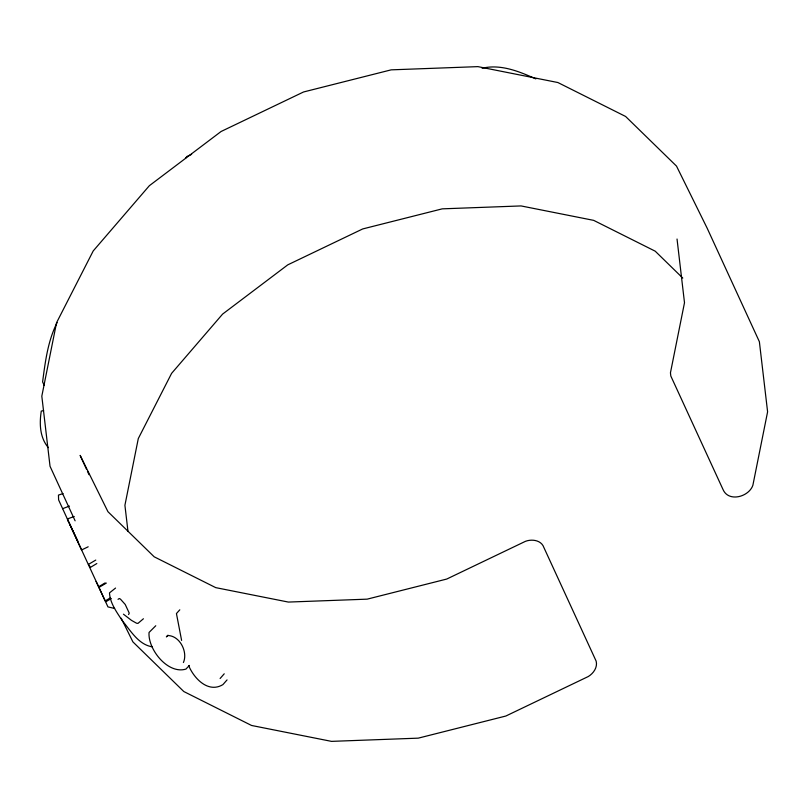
<?xml version="1.0" encoding="UTF-8"?>
<svg xmlns="http://www.w3.org/2000/svg" width="808" height="808" viewBox="0 0 808 808"><rect width="100%" height="100%" fill="white"/><g stroke="black" fill="none" stroke-linecap="round" stroke-linejoin="round"><path stroke-width="1.21" d="M128.603 614.565L129.23 613.09L125.21 604.445L120.453 599.132L119.301 598.496L118.029 599.344M183.416 662.52C188.022 652.127 180.002 635.886 168.003 635.532L166.357 636.876L167.973 635.189M57.136 322.584C47.824 340.915 45.258 361.762 42.602 381.901L44.218 385.406M185.497 158.257L187.042 156.419L191.627 154.348M220.109 678.498L224.23 673.801M227.048 679.912L222.917 684.608C208.272 693.516 194.072 678.498 188.749 665.822M179.8 609.818L176.437 613.545L181.608 640.431M189.385 665.418L185.921 669.095C167.832 674.609 147.713 649.188 149.056 632.452L155.772 625.745M143.42 618.766L137.956 623.392L136.562 623.221L131.502 620.382L123.442 614.181M115.544 588.062L109.484 592.89C110.05 603.303 116.867 612.272 122.331 620.786C130.674 630.684 138.582 644.804 152.419 646.834M96.819 563.55L90.547 567.307L88.415 564.408L95.768 560.075M111.292 598.516L106.05 601.637L105.202 600.91L110.454 597.809M105.111 582.922L98.808 586.648L98.99 587.396L106.343 583.063M88.183 546.794L81.568 549.965L58.61 499.889L58.459 495.092L63.085 493.577M62.59 508.686L69.448 506.081M67.357 518.958L74.255 516.494M43.622 410.696L41.269 411.06C39.34 423.594 39.693 437.512 48.359 447.662M482.113 68.246C500.758 63.832 519.069 71.447 535.835 78.891M114.595 608.444L107.959 606.909L71.76 528.674M682.79 278.083L655.217 251.187L593.678 220.362L521.039 205.929L442.249 208.848L362.691 228.947L287.769 264.852L222.594 314.1L171.609 373.346L138.299 438.552L124.917 505.283L127.997 531.502M121.21 618.211L132.896 641.885L183.81 691.537L251.561 725.473L331.522 741.37L418.261 738.148L505.848 716.029L588.325 676.508C593.436 673.367 597.728 667.408 596.163 661.166L543.915 547.582C541.41 540.138 531.937 538.835 525.432 541.34L446.733 579.053L367.165 599.152L288.375 602.071L215.736 587.638L154.197 556.813L107.949 511.696L80.143 455.379L86.406 469.014M77.831 541.097L69.66 523.978M96.081 581.437L104.939 600.354M87.456 471.286L89.021 474.69M75.114 520.817L50.035 466.287L41.814 396.173L56.55 322.715L93.223 250.934L149.349 185.709L221.089 131.492L303.566 91.971L391.163 69.852L477.892 66.63L557.863 82.527L625.604 116.463L676.518 166.115L707.131 228.119L759.379 341.713L767.6 411.827L752.874 485.285C748.935 496.87 728.654 502.526 723.069 489.618L670.822 376.023L670.448 372.811L684.497 302.717L677.033 239.027M72.255 529.745L67.69 519.786L68.539 521.685"/></g></svg>
